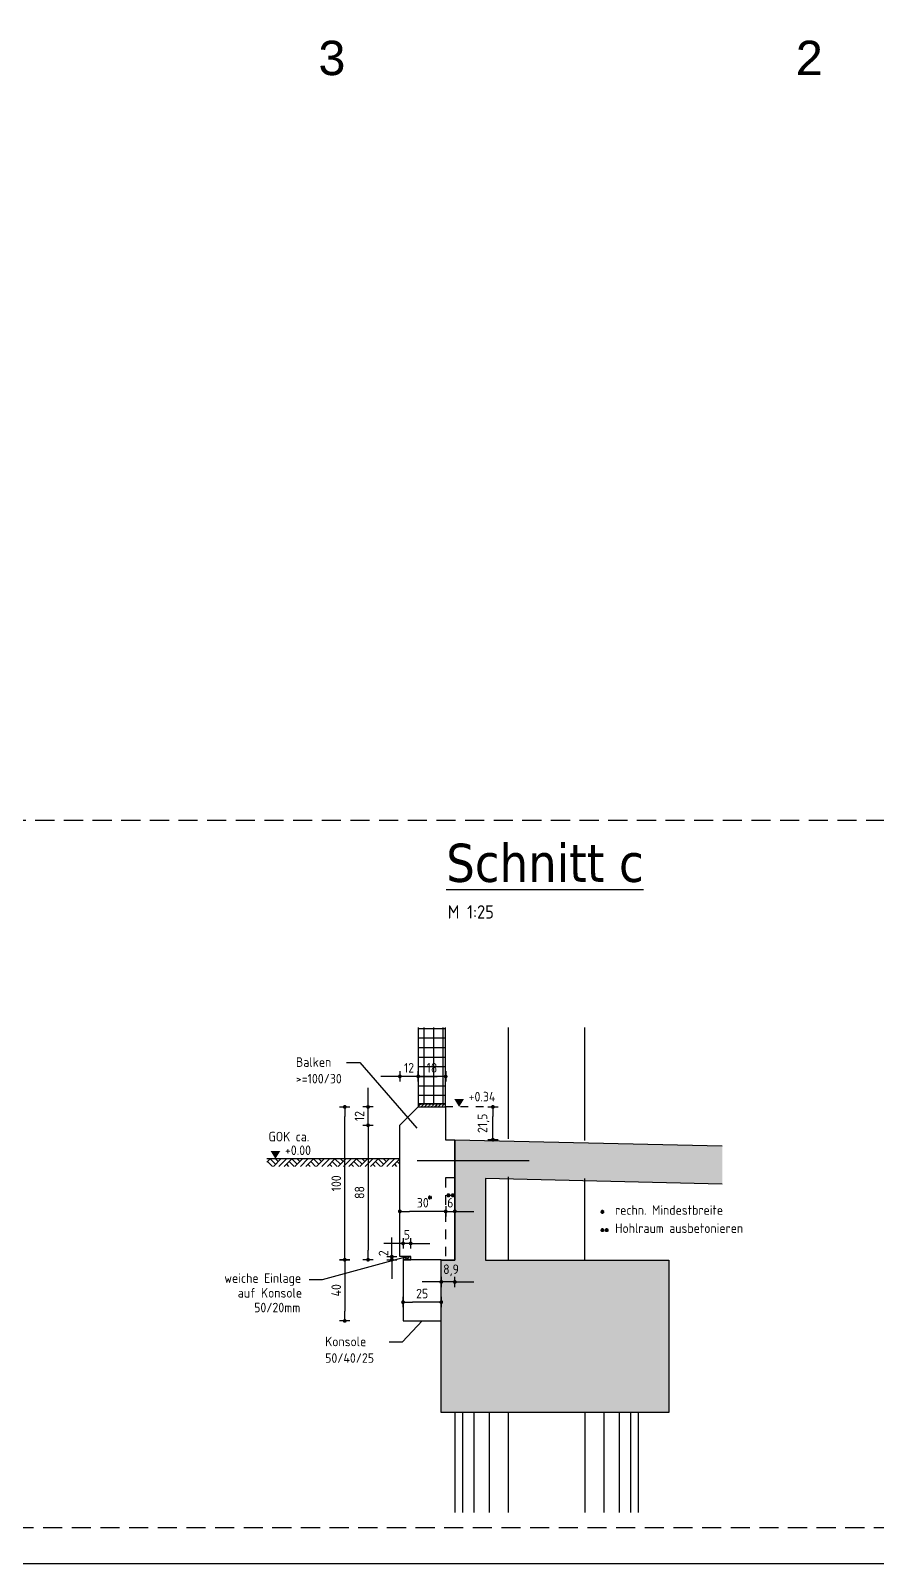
# Model space of a CAD drawing. Extents: x -17 to 300, y 24 to 138.
# Drawn here: x 249.75 to 260.82, y 96.59 to 116.65 of the extents above; entities that cross this region are included whole.
import ezdxf
from ezdxf.enums import TextEntityAlignment as Align

# ---------------------------------------------------------------- set-up
doc = ezdxf.new("R2010")
doc.units = 0
doc.header["$LTSCALE"] = 0.5
doc.header["$MEASUREMENT"] = 0
doc.header["$PDMODE"] = 2
for name, pattern in [('AUSGEZOGEN', [1000.01, 1000, 0.01]), ('DOT', [0.175, 0.05, -0.125]), ('HIDDEN', [0.375, 0.25, -0.125]), ('STRICHLINIE', [0.75, 0.5, -0.25])]:
    doc.linetypes.add(name, pattern=pattern)
doc.layers.get('Defpoints').update_dxf_attribs({"linetype": 'CONTINUOUS'})
for name, color, linetype in [('ACHSEN', 7, 'CONTINUOUS'), ('BET-SCHN', 6, 'CONTINUOUS'), ('BETON', 7, 'CONTINUOUS'), ('DETAIL', 7, 'CONTINUOUS'), ('FASSADE', 115, 'CONTINUOUS'), ('koten', 7, 'CONTINUOUS'), ('Magerbeton', 9, 'CONTINUOUS'), ('MASSE', 7, 'CONTINUOUS'), ('SCHRAFF', 7, 'CONTINUOUS'), ('TEXT', 7, 'CONTINUOUS'), ('VERDECKT', 7, 'CONTINUOUS')]:
    doc.layers.add(name, color=color, linetype=linetype)
doc.layers.add('ANSICHTSFENSTER', color=7, linetype='CONTINUOUS', plot=False)
doc.styles.add('HELV', font='tahoma.ttf')
doc.styles.add('mono', font='monos.ttf')
doc.styles.add('TXT', font='isocp.shx')
doc.dimstyles.new('DOT_I', dxfattribs={"dimscale": 0.5, "dimtxt": 0.25, "dimasz": 0.25, "dimexe": 0.1, "dimexo": 0.3, "dimgap": 0.1, "dimtad": 1, "dimdec": 3, "dimzin": 3, "dimtxsty": 'TXT', "dimblk": 'DOT', "dimblk1": 'DOT', "dimblk2": 'DOT', "dimsah": 1, "dimcen": 0.1, "dimse1": 1, "dimse2": 1, "dimazin": 0, "dimtfac": 1, "dimtdec": 4, "dimtix": 1, "dimtmove": 2, "dimatfit": 3, "dimldrblk": 'DOT', "dimfxl": 0, "dimtvp": 1, "dimtolj": 1, "dimtzin": 0, "dimarcsym": 0})

# ---------------------------------------------------------------- blocks, each defined once
blk = doc.blocks.new('DOT')
at = {"layer": 'MASSE', "color": 7, "linetype": 'Continuous'}
for p, q in [((0, 0), (-1, 0)), ((0, 0.54), (0, -0.54))]:
    blk.add_line(p, q, dxfattribs=at)
at = {"layer": 'MASSE', "color": 7, "linetype": 'Continuous', "const_width": 0.2}
blk.add_lwpolyline([(-0.1, 0, 1), (0.1, 0, 1)], format="xyb", close=True, dxfattribs=at)
blk = doc.blocks.new('*D271')
at = {"layer": 'Defpoints', "color": 0, "linetype": 'AUSGEZOGEN', "transparency": 16777216}
for p in [(254.578, 101.2), (254.578, 101.2), (255.178, 101.2)]:
    blk.add_point(p, dxfattribs=at)
at = {"layer": 'MASSE', "color": 0, "linetype": 'AUSGEZOGEN', "lineweight": -2, "transparency": 16777216}
blk.add_line((255.053, 101.2), (254.703, 101.2), dxfattribs=at)
at = {"layer": 'MASSE', "color": 0, "linetype": 'AUSGEZOGEN', "lineweight": -2, "transparency": 16777216, "xscale": 0.125, "yscale": 0.125, "zscale": 0.125, "rotation": 180}
blk.add_blockref('DOT', (254.578, 101.2), dxfattribs=at)
at = {"layer": 'MASSE', "color": 0, "linetype": 'AUSGEZOGEN', "lineweight": -2, "transparency": 16777216, "xscale": 0.125, "yscale": 0.125, "zscale": 0.125}
blk.add_blockref('DOT', (255.178, 101.2), dxfattribs=at)
at = {"layer": 'MASSE', "color": 0, "linetype": 'AUSGEZOGEN', "transparency": 16777216, "insert": (254.878, 101.313), "char_height": 0.125, "attachment_point": 5, "style": 'TXT'}
blk.add_mtext('\\A1;30', dxfattribs=at)
blk = doc.blocks.new('*D272')
at = {"layer": 'Defpoints', "color": 0, "linetype": 'AUSGEZOGEN', "transparency": 16777216}
for p in [(255.178, 101.2), (255.298, 101.2), (255.298, 101.2)]:
    blk.add_point(p, dxfattribs=at)
at = {"layer": 'MASSE', "color": 0, "linetype": 'AUSGEZOGEN', "lineweight": -2, "transparency": 16777216}
for p, q in [((255.053, 101.2), (254.928, 101.2)), ((255.178, 101.2), (255.298, 101.2)), ((255.423, 101.2), (255.548, 101.2))]:
    blk.add_line(p, q, dxfattribs=at)
at = {"layer": 'MASSE', "color": 0, "linetype": 'AUSGEZOGEN', "lineweight": -2, "transparency": 16777216, "xscale": 0.125, "yscale": 0.125, "zscale": 0.125}
blk.add_blockref('DOT', (255.178, 101.2), dxfattribs=at)
at = {"layer": 'MASSE', "color": 0, "linetype": 'AUSGEZOGEN', "lineweight": -2, "transparency": 16777216, "xscale": 0.125, "yscale": 0.125, "zscale": 0.125, "rotation": 180}
blk.add_blockref('DOT', (255.298, 101.2), dxfattribs=at)
at = {"layer": 'MASSE', "color": 0, "linetype": 'AUSGEZOGEN', "transparency": 16777216, "insert": (255.238, 101.313), "char_height": 0.125, "attachment_point": 5, "style": 'TXT'}
blk.add_mtext('\\A1;6', dxfattribs=at)
blk = doc.blocks.new('*D273')
at = {"layer": 'Defpoints', "color": 0, "linetype": 'AUSGEZOGEN', "transparency": 16777216}
for p in [(253.857, 100.567), (253.857, 99.767), (253.857, 99.767)]:
    blk.add_point(p, dxfattribs=at)
at = {"layer": 'MASSE', "color": 0, "linetype": 'AUSGEZOGEN', "lineweight": -2, "transparency": 16777216}
blk.add_line((253.857, 100.442), (253.857, 99.892), dxfattribs=at)
at = {"layer": 'MASSE', "color": 0, "linetype": 'AUSGEZOGEN', "lineweight": -2, "transparency": 16777216, "xscale": 0.125, "yscale": 0.125, "zscale": 0.125}
for p, rotation in [((253.857, 100.567), 90), ((253.857, 99.767), 270)]:
    blk.add_blockref('DOT', p, dxfattribs=dict(at, rotation=rotation))
at = {"layer": 'MASSE', "color": 0, "linetype": 'AUSGEZOGEN', "transparency": 16777216, "insert": (253.745, 100.167), "char_height": 0.125, "attachment_point": 5, "rotation": 90, "style": 'TXT'}
blk.add_mtext('\\A1;40', dxfattribs=at)
blk = doc.blocks.new('*D274')
at = {"layer": 'Defpoints', "color": 0, "linetype": 'AUSGEZOGEN', "transparency": 16777216}
for p in [(253.857, 102.567), (253.857, 102.567), (253.857, 100.567)]:
    blk.add_point(p, dxfattribs=at)
at = {"layer": 'MASSE', "color": 0, "linetype": 'AUSGEZOGEN', "lineweight": -2, "transparency": 16777216}
blk.add_line((253.857, 100.692), (253.857, 102.442), dxfattribs=at)
at = {"layer": 'MASSE', "color": 0, "linetype": 'AUSGEZOGEN', "lineweight": -2, "transparency": 16777216, "xscale": 0.125, "yscale": 0.125, "zscale": 0.125}
for p, rotation in [((253.857, 102.567), 90), ((253.857, 100.567), 270)]:
    blk.add_blockref('DOT', p, dxfattribs=dict(at, rotation=rotation))
at = {"layer": 'MASSE', "color": 0, "linetype": 'AUSGEZOGEN', "transparency": 16777216, "insert": (253.745, 101.567), "char_height": 0.125, "attachment_point": 5, "rotation": 90, "style": 'TXT'}
blk.add_mtext('\\A1;100', dxfattribs=at)
blk = doc.blocks.new('*D275')
at = {"layer": 'Defpoints', "color": 0, "linetype": 'AUSGEZOGEN', "transparency": 16777216}
for p in [(254.162, 102.327), (254.162, 100.567), (254.162, 100.567)]:
    blk.add_point(p, dxfattribs=at)
at = {"layer": 'MASSE', "color": 0, "linetype": 'AUSGEZOGEN', "lineweight": -2, "transparency": 16777216}
blk.add_line((254.162, 102.202), (254.162, 100.692), dxfattribs=at)
at = {"layer": 'MASSE', "color": 0, "linetype": 'AUSGEZOGEN', "lineweight": -2, "transparency": 16777216, "xscale": 0.125, "yscale": 0.125, "zscale": 0.125}
for p, rotation in [((254.162, 102.327), 90), ((254.162, 100.567), 270)]:
    blk.add_blockref('DOT', p, dxfattribs=dict(at, rotation=rotation))
at = {"layer": 'MASSE', "color": 0, "linetype": 'AUSGEZOGEN', "transparency": 16777216, "insert": (254.05, 101.447), "char_height": 0.125, "attachment_point": 5, "rotation": 90, "style": 'TXT'}
blk.add_mtext('\\A1;88', dxfattribs=at)
blk = doc.blocks.new('*D276')
at = {"layer": 'Defpoints', "color": 0, "linetype": 'AUSGEZOGEN', "transparency": 16777216}
for p in [(254.162, 102.567), (254.162, 102.567), (254.162, 102.327)]:
    blk.add_point(p, dxfattribs=at)
at = {"layer": 'MASSE', "color": 0, "linetype": 'AUSGEZOGEN', "lineweight": -2, "transparency": 16777216}
for p, q in [((254.162, 102.692), (254.162, 102.817)), ((254.162, 102.327), (254.162, 102.567)), ((254.162, 102.202), (254.162, 102.077))]:
    blk.add_line(p, q, dxfattribs=at)
at = {"layer": 'MASSE', "color": 0, "linetype": 'AUSGEZOGEN', "lineweight": -2, "transparency": 16777216, "xscale": 0.125, "yscale": 0.125, "zscale": 0.125}
for p, rotation in [((254.162, 102.567), 270), ((254.162, 102.327), 90)]:
    blk.add_blockref('DOT', p, dxfattribs=dict(at, rotation=rotation))
at = {"layer": 'MASSE', "color": 0, "linetype": 'AUSGEZOGEN', "transparency": 16777216, "insert": (254.05, 102.447), "char_height": 0.125, "attachment_point": 5, "rotation": 90, "style": 'TXT'}
blk.add_mtext('\\A1;12', dxfattribs=at)
blk = doc.blocks.new('*D277')
at = {"layer": 'Defpoints', "color": 0, "linetype": 'AUSGEZOGEN', "transparency": 16777216}
for p in [(254.578, 102.966), (254.578, 102.966), (254.818, 102.966)]:
    blk.add_point(p, dxfattribs=at)
at = {"layer": 'MASSE', "color": 0, "linetype": 'AUSGEZOGEN', "lineweight": -2, "transparency": 16777216}
for p, q in [((254.453, 102.966), (254.328, 102.966)), ((254.818, 102.966), (254.578, 102.966)), ((254.943, 102.966), (255.068, 102.966))]:
    blk.add_line(p, q, dxfattribs=at)
at = {"layer": 'MASSE', "color": 0, "linetype": 'AUSGEZOGEN', "lineweight": -2, "transparency": 16777216, "xscale": 0.125, "yscale": 0.125, "zscale": 0.125}
blk.add_blockref('DOT', (254.578, 102.966), dxfattribs=at)
at = {"layer": 'MASSE', "color": 0, "linetype": 'AUSGEZOGEN', "lineweight": -2, "transparency": 16777216, "xscale": 0.125, "yscale": 0.125, "zscale": 0.125, "rotation": 180}
blk.add_blockref('DOT', (254.818, 102.966), dxfattribs=at)
at = {"layer": 'MASSE', "color": 0, "linetype": 'AUSGEZOGEN', "transparency": 16777216, "insert": (254.698, 103.079), "char_height": 0.125, "attachment_point": 5, "style": 'TXT'}
blk.add_mtext('\\A1;12', dxfattribs=at)
blk = doc.blocks.new('*D278')
at = {"layer": 'Defpoints', "color": 0, "linetype": 'AUSGEZOGEN', "transparency": 16777216}
for p in [(254.818, 102.966), (255.178, 102.966), (255.178, 102.966)]:
    blk.add_point(p, dxfattribs=at)
at = {"layer": 'MASSE', "color": 0, "linetype": 'AUSGEZOGEN', "lineweight": -2, "transparency": 16777216}
blk.add_line((254.943, 102.966), (255.053, 102.966), dxfattribs=at)
at = {"layer": 'MASSE', "color": 0, "linetype": 'AUSGEZOGEN', "lineweight": -2, "transparency": 16777216, "xscale": 0.125, "yscale": 0.125, "zscale": 0.125, "rotation": 180}
blk.add_blockref('DOT', (254.818, 102.966), dxfattribs=at)
at = {"layer": 'MASSE', "color": 0, "linetype": 'AUSGEZOGEN', "lineweight": -2, "transparency": 16777216, "xscale": 0.125, "yscale": 0.125, "zscale": 0.125}
blk.add_blockref('DOT', (255.178, 102.966), dxfattribs=at)
at = {"layer": 'MASSE', "color": 0, "linetype": 'AUSGEZOGEN', "transparency": 16777216, "insert": (254.998, 103.079), "char_height": 0.125, "attachment_point": 5, "style": 'TXT'}
blk.add_mtext('\\A1;18', dxfattribs=at)
blk = doc.blocks.new('*D210')
at = {"layer": 'Defpoints', "color": 0, "linetype": 'AUSGEZOGEN', "transparency": 16777216}
for p in [(255.796, 102.567), (255.796, 102.567), (255.796, 102.138)]:
    blk.add_point(p, dxfattribs=at)
at = {"layer": 'MASSE', "color": 0, "linetype": 'AUSGEZOGEN', "lineweight": -2, "transparency": 16777216}
blk.add_line((255.796, 102.263), (255.796, 102.442), dxfattribs=at)
at = {"layer": 'MASSE', "color": 0, "linetype": 'AUSGEZOGEN', "lineweight": -2, "transparency": 16777216, "xscale": 0.125, "yscale": 0.125, "zscale": 0.125}
for p, rotation in [((255.796, 102.567), 90), ((255.796, 102.138), 270)]:
    blk.add_blockref('DOT', p, dxfattribs=dict(at, rotation=rotation))
at = {"layer": 'MASSE', "color": 0, "linetype": 'AUSGEZOGEN', "transparency": 16777216, "insert": (255.674, 102.352), "char_height": 0.125, "attachment_point": 5, "rotation": 90, "style": 'TXT'}
blk.add_mtext('\\A1;21,5', dxfattribs=at)
blk = doc.blocks.new('okrd_o')
at = {"layer": 'koten', "color": 7, "linetype": 'Continuous'}
blk.add_solid([(-0.125, 0.202), (0.125, 0.202), (0, 0)], dxfattribs=at)
at = {"layer": 'koten', "style": 'TXT'}
blk.add_attdef('OKRD', (0.25, 0.1), '', height=0.25, dxfattribs=at)
blk = doc.blocks.new('*D172')
at = {"layer": 'Defpoints', "color": 0, "linetype": 'AUSGEZOGEN', "transparency": 16777216}
for p in [(254.62, 100.012), (254.62, 100.012), (255.12, 100.012)]:
    blk.add_point(p, dxfattribs=at)
at = {"layer": 'MASSE', "color": 0, "linetype": 'AUSGEZOGEN', "lineweight": -2, "transparency": 16777216}
blk.add_line((254.995, 100.012), (254.745, 100.012), dxfattribs=at)
at = {"layer": 'MASSE', "color": 0, "linetype": 'AUSGEZOGEN', "lineweight": -2, "transparency": 16777216, "xscale": 0.125, "yscale": 0.125, "zscale": 0.125, "rotation": 180}
blk.add_blockref('DOT', (254.62, 100.012), dxfattribs=at)
at = {"layer": 'MASSE', "color": 0, "linetype": 'AUSGEZOGEN', "lineweight": -2, "transparency": 16777216, "xscale": 0.125, "yscale": 0.125, "zscale": 0.125}
blk.add_blockref('DOT', (255.12, 100.012), dxfattribs=at)
at = {"layer": 'MASSE', "color": 0, "linetype": 'AUSGEZOGEN', "transparency": 16777216, "insert": (254.87, 100.124), "char_height": 0.125, "attachment_point": 5, "style": 'TXT'}
blk.add_mtext('\\A1;25', dxfattribs=at)
blk = doc.blocks.new('*D173')
at = {"layer": 'Defpoints', "color": 0, "linetype": 'AUSGEZOGEN', "transparency": 16777216}
for p in [(255.12, 100.277), (255.12, 100.277), (255.298, 100.277)]:
    blk.add_point(p, dxfattribs=at)
at = {"layer": 'MASSE', "color": 0, "linetype": 'AUSGEZOGEN', "lineweight": -2, "transparency": 16777216}
for p, q in [((254.995, 100.277), (254.87, 100.277)), ((255.298, 100.277), (255.12, 100.277)), ((255.423, 100.277), (255.548, 100.277))]:
    blk.add_line(p, q, dxfattribs=at)
at = {"layer": 'MASSE', "color": 0, "linetype": 'AUSGEZOGEN', "lineweight": -2, "transparency": 16777216, "xscale": 0.125, "yscale": 0.125, "zscale": 0.125}
blk.add_blockref('DOT', (255.12, 100.277), dxfattribs=at)
at = {"layer": 'MASSE', "color": 0, "linetype": 'AUSGEZOGEN', "lineweight": -2, "transparency": 16777216, "xscale": 0.125, "yscale": 0.125, "zscale": 0.125, "rotation": 180}
blk.add_blockref('DOT', (255.298, 100.277), dxfattribs=at)
at = {"layer": 'MASSE', "color": 0, "linetype": 'AUSGEZOGEN', "transparency": 16777216, "insert": (255.248, 100.428), "char_height": 0.125, "attachment_point": 5, "style": 'TXT'}
blk.add_mtext('\\A1;8,9', dxfattribs=at)
blk = doc.blocks.new('*D222')
at = {"layer": 'Defpoints', "color": 0, "linetype": 'AUSGEZOGEN', "transparency": 16777216}
for p in [(254.62, 100.781), (254.62, 100.781), (254.72, 100.781)]:
    blk.add_point(p, dxfattribs=at)
at = {"layer": 'MASSE', "color": 0, "linetype": 'AUSGEZOGEN', "lineweight": -2, "transparency": 16777216}
for p, q in [((254.495, 100.781), (254.37, 100.781)), ((254.72, 100.781), (254.62, 100.781)), ((254.845, 100.781), (254.97, 100.781))]:
    blk.add_line(p, q, dxfattribs=at)
at = {"layer": 'MASSE', "color": 0, "linetype": 'AUSGEZOGEN', "lineweight": -2, "transparency": 16777216, "xscale": 0.125, "yscale": 0.125, "zscale": 0.125}
blk.add_blockref('DOT', (254.62, 100.781), dxfattribs=at)
at = {"layer": 'MASSE', "color": 0, "linetype": 'AUSGEZOGEN', "lineweight": -2, "transparency": 16777216, "xscale": 0.125, "yscale": 0.125, "zscale": 0.125, "rotation": 180}
blk.add_blockref('DOT', (254.72, 100.781), dxfattribs=at)
at = {"layer": 'MASSE', "color": 0, "linetype": 'AUSGEZOGEN', "transparency": 16777216, "insert": (254.67, 100.894), "char_height": 0.125, "attachment_point": 5, "style": 'TXT'}
blk.add_mtext('\\A1;5', dxfattribs=at)
blk = doc.blocks.new('*D223')
at = {"layer": 'Defpoints', "color": 0, "linetype": 'AUSGEZOGEN', "transparency": 16777216}
for p in [(254.473, 100.607), (254.473, 100.567), (254.473, 100.567)]:
    blk.add_point(p, dxfattribs=at)
at = {"layer": 'MASSE', "color": 0, "linetype": 'AUSGEZOGEN', "lineweight": -2, "transparency": 16777216}
for p, q in [((254.473, 100.732), (254.473, 100.857)), ((254.473, 100.607), (254.473, 100.567)), ((254.473, 100.442), (254.473, 100.317))]:
    blk.add_line(p, q, dxfattribs=at)
at = {"layer": 'MASSE', "color": 0, "linetype": 'AUSGEZOGEN', "lineweight": -2, "transparency": 16777216, "xscale": 0.125, "yscale": 0.125, "zscale": 0.125}
for p, rotation in [((254.473, 100.607), 270), ((254.473, 100.567), 90)]:
    blk.add_blockref('DOT', p, dxfattribs=dict(at, rotation=rotation))
at = {"layer": 'MASSE', "color": 0, "linetype": 'AUSGEZOGEN', "transparency": 16777216, "insert": (254.364, 100.652), "char_height": 0.125, "attachment_point": 5, "rotation": 90, "style": 'TXT'}
blk.add_mtext('\\A1;2', dxfattribs=at)
blk = doc.blocks.new('Stern')
at = {"layer": 'MASSE', "color": 7, "linetype": 'AUSGEZOGEN'}
for p, q in [((-0.025, 0), (0.025, 0)), ((0.018, -0.018), (-0.018, 0.018)), ((-0.018, -0.018), (0.018, 0.018)), ((0, -0.025), (0, 0.025))]:
    blk.add_line(p, q, dxfattribs=at)
blk = doc.blocks.new('2Stern')
at = {"layer": 'MASSE', "color": 7, "linetype": 'AUSGEZOGEN'}
for p in [(0, 0), (0.056, 0)]:
    blk.add_blockref('Stern', p, dxfattribs=at)

msp = doc.modelspace()

# ---------------------------------------------------------------- hatches: boundary and pattern name
at = {"layer": 'MASSE', "linetype": 'AUSGEZOGEN'}
h = msp.add_hatch(dxfattribs=at)
h.set_pattern_fill('ANSI37', color=8, angle=45, style=0, double=1)
h.set_pattern_definition([(90, (-246.22862, 9.34438), (-0.125, 0), []), (180, (-246.22862, 9.34438), (-1e-17, -0.125), [])])
h.paths.add_polyline_path([(255.1777, 103.6085), (254.8177, 103.6085), (254.8177, 102.6075), (255.1777, 102.6075)])
at = {"layer": 'MASSE', "linetype": 'AUSGEZOGEN', "transparency": 33554687}
msp.add_hatch(color=11, dxfattribs=at).paths.add_polyline_path([(258.7978, 101.557), (255.697, 101.6283), (255.6977, 100.5595), (258.0977, 100.5595), (258.0977, 98.5675), (255.1202, 98.5675), (255.1202, 100.5595), (255.2977, 100.5595), (255.2978, 102.1375), (258.7978, 102.057)])
at = {"layer": 'TEXT', "linetype": 'AUSGEZOGEN'}
h = msp.add_hatch(dxfattribs=at)
h.set_pattern_fill('ANSI36', color=9, scale=0.25, style=0, double=1)
h.set_pattern_definition([(45, (10.328644, 68.491837), (0.016572815, 0.060766989), [0.078125, -0.015625, 0, -0.015625])])
h.paths.add_polyline_path([(254.8177, 102.5675), (255.1777, 102.5675), (255.1777, 102.6075), (254.8177, 102.6075)])

# ---------------------------------------------------------------- linework, layer by layer
at = {"layer": 'ANSICHTSFENSTER', "color": 2, "linetype": 'AUSGEZOGEN'}
msp.add_lwpolyline([(231.6266, 96.5937), (300.2766, 96.5937), (300.2766, 138.1437), (231.6266, 138.1437)], close=True, dxfattribs=at)
at = {"layer": 'BET-SCHN', "color": 8}
msp.add_lwpolyline([(258.7977, 101.557), (255.6977, 101.6283), (255.6977, 100.5595), (258.0977, 100.5595), (258.0977, 98.5675), (255.1202, 98.5675), (255.1202, 100.5595), (255.2977, 100.5595), (255.2977, 102.1375), (258.7977, 102.057)], dxfattribs=at)
at = {"layer": 'BETON', "color": 9, "linetype": 'AUSGEZOGEN'}
for p, q in [((255.2977, 98.5675), (255.2977, 97.2592)), ((255.3977, 98.5675), (255.3977, 97.2592)), ((255.5477, 98.5675), (255.5477, 97.2592)), ((255.7477, 98.5675), (255.7477, 97.2592)), ((255.9977, 98.5675), (255.9977, 97.2592)), ((256.9977, 98.5675), (256.9977, 97.2592)), ((257.2477, 98.5675), (257.2477, 97.2592)), ((257.4477, 98.5675), (257.4477, 97.2592)), ((257.5977, 98.5675), (257.5977, 97.2592)), ((257.6977, 98.5675), (257.6977, 97.2592))]:
    msp.add_line(p, q, dxfattribs=at)
for points in [[(255.9977, 103.6085), (255.9977, 102.1514)], [(256.9977, 102.1284), (256.9977, 103.6085)], [(255.9977, 101.6514), (255.9977, 100.5675)], [(256.9977, 100.5675), (256.9977, 101.6284)]]:
    msp.add_lwpolyline(points, dxfattribs=at)
at = {"layer": 'BETON', "color": 6, "linetype": 'AUSGEZOGEN'}
for points in [[(255.177, 102.1375), (255.297, 102.1375), (255.2977, 100.5595), (255.1202, 100.5595), (255.1202, 100.5675), (254.7202, 100.5675), (254.7202, 100.6075), (254.5777, 100.6075), (254.5777, 102.3275), (254.8177, 102.5675), (255.1777, 102.5675)], [(254.6202, 99.7675), (255.1202, 99.7675), (255.1202, 100.5675), (254.6202, 100.5675)]]:
    msp.add_lwpolyline(points, close=True, dxfattribs=at)
at = {"layer": 'DETAIL', "color": 102, "linetype": 'STRICHLINIE'}
msp.add_lwpolyline([(232.5562, 97.059), (232.5562, 106.318), (280.1588, 106.318), (280.1588, 97.059)], close=True, dxfattribs=at)
at = {"layer": 'FASSADE'}
for p, q in [((254.6202, 100.6075), (254.7202, 100.5675)), ((254.7202, 100.6075), (254.6202, 100.5675))]:
    msp.add_line(p, q, dxfattribs=at)
msp.add_lwpolyline([(254.6202, 100.5675), (254.7202, 100.5675), (254.7202, 100.6075), (254.6202, 100.6075)], close=True, dxfattribs=at)
at = {"layer": 'Magerbeton', "linetype": 'AUSGEZOGEN'}
msp.add_lwpolyline([(254.8177, 102.5675), (255.1777, 102.5675), (255.1777, 102.6075), (254.8177, 102.6075)], close=True, dxfattribs=at)
at = {"layer": 'MASSE', "color": 9, "linetype": 'DOT'}
msp.add_line((255.6733, 102.5675), (255.1777, 102.5675), dxfattribs=at)
at = {"layer": 'MASSE', "color": 7, "linetype": 'AUSGEZOGEN'}
msp.add_line((256.2711, 101.8614), (254.8052, 101.8614), dxfattribs=at)
msp.add_lwpolyline([(254.8177, 103.6085), (254.8177, 102.6075), (255.1777, 102.6075), (255.1777, 103.6085)], dxfattribs=at)
at = {"layer": 'SCHRAFF', "color": 9, "linetype": 'AUSGEZOGEN'}
for p, q in [((252.8806, 101.8875), (252.8364, 101.8433)), ((252.8453, 101.8521), (252.9099, 101.7875)), ((252.8806, 101.8875), (252.9513, 101.8168)), ((253.022, 101.8875), (252.922, 101.7875)), ((252.9513, 101.8875), (252.9867, 101.8521)), ((253.0928, 101.8875), (252.9928, 101.7875)), ((253.1635, 101.8875), (253.0635, 101.7875)), ((253.0928, 101.8168), (253.122, 101.7875)), ((253.1281, 101.8521), (253.1928, 101.7875)), ((253.1635, 101.8875), (253.2342, 101.8168)), ((253.3049, 101.8875), (253.2049, 101.7875)), ((253.2342, 101.8875), (253.2695, 101.8521)), ((253.3756, 101.8875), (253.2756, 101.7875)), ((253.4463, 101.8875), (253.3463, 101.7875)), ((253.3756, 101.8168), (253.4049, 101.7875)), ((253.411, 101.8521), (253.4756, 101.7875)), ((253.4463, 101.8875), (253.517, 101.8168)), ((253.5877, 101.8875), (253.4877, 101.7875)), ((253.517, 101.8875), (253.5524, 101.8521)), ((253.6584, 101.8875), (253.5584, 101.7875)), ((253.7291, 101.8875), (253.6291, 101.7875)), ((253.6584, 101.8168), (253.6877, 101.7875)), ((253.6938, 101.8521), (253.7584, 101.7875)), ((253.7291, 101.8875), (253.7999, 101.8168)), ((253.8706, 101.8875), (253.7706, 101.7875)), ((253.7999, 101.8875), (253.8352, 101.8521)), ((253.9413, 101.8875), (253.8413, 101.7875)), ((254.012, 101.8875), (253.912, 101.7875)), ((253.9413, 101.8168), (253.9706, 101.7875)), ((253.9766, 101.8521), (254.0413, 101.7875)), ((254.012, 101.8875), (254.0827, 101.8168)), ((254.1534, 101.8875), (254.0534, 101.7875)), ((254.0827, 101.8875), (254.1181, 101.8521)), ((254.2241, 101.8875), (254.1241, 101.7875)), ((254.2948, 101.8875), (254.1948, 101.7875)), ((254.2241, 101.8168), (254.2534, 101.7875)), ((254.2595, 101.8521), (254.3241, 101.7875)), ((254.2948, 101.8875), (254.3655, 101.8168)), ((254.4363, 101.8875), (254.3363, 101.7875)), ((254.3655, 101.8875), (254.4009, 101.8521)), ((254.507, 101.8875), (254.407, 101.7875)), ((254.5777, 101.8875), (254.4777, 101.7875)), ((254.507, 101.8168), (254.5363, 101.7875)), ((254.5423, 101.8521), (254.5777, 101.8168))]:
    msp.add_line(p, q, dxfattribs=at)
at = {"layer": 'TEXT', "color": 7, "linetype": 'AUSGEZOGEN'}
msp.add_line((254.5777, 101.8875), (252.8364, 101.8875), dxfattribs=at)
for points in [[(253.8813, 103.1497), (254.0562, 103.1497), (254.7983, 102.2868)], [(253.3923, 100.3084), (253.5672, 100.3084), (254.6702, 100.6075)], [(254.4399, 99.4932), (254.6148, 99.4932), (254.869, 99.7675)]]:
    msp.add_lwpolyline(points, dxfattribs=at)
at = {"layer": 'VERDECKT', "color": 7, "linetype": 'HIDDEN'}
msp.add_lwpolyline([(255.297, 101.6375), (255.177, 101.6374), (255.177, 100.5595)], dxfattribs=at)

# ---------------------------------------------------------------- block references
at = {"layer": 'koten', "color": 7, "linetype": 'AUSGEZOGEN'}
ref = msp.add_blockref('okrd_o', (255.354, 102.5675), dxfattribs=dict(at, xscale=0.5, yscale=0.5, zscale=0.5))
ref.add_attrib('OKRD', '+0.34', (255.479, 102.6392), dxfattribs={"height": 0.125, "style": 'TXT'})
at = {"layer": 'koten', "color": 7, "linetype": 'AUSGEZOGEN', "xscale": 0.5, "yscale": 0.5, "zscale": 0.5}
msp.add_blockref('okrd_o', (252.9494, 101.8875), dxfattribs=at).add_auto_attribs({'OKRD': '+0.00'})
at = {"layer": 'MASSE', "color": 7, "linetype": 'AUSGEZOGEN'}
for name, p in [('Stern', (254.9723, 101.3808)), ('2Stern', (255.2154, 101.4101)), ('Stern', (257.2294, 101.193)), ('2Stern', (257.2294, 100.9555))]:
    msp.add_blockref(name, p, dxfattribs=at)

# ---------------------------------------------------------------- texts
at = {"layer": 'ACHSEN', "color": 6, "style": 'mono'}
for s, p in [('3', (253.6873, 116.2951)), ('2', (259.9373, 116.2951))]:
    msp.add_text(s, height=0.45, dxfattribs=at).set_placement(p, align=Align.MIDDLE_CENTER)
at = {"layer": 'koten', "color": 7, "linetype": 'AUSGEZOGEN', "style": 'TXT'}
msp.add_text('GOK ca.', height=0.125, dxfattribs=at).set_placement((252.8584, 102.1158))
at = {"layer": 'TEXT', "color": 6, "linetype": 'AUSGEZOGEN', "style": 'HELV'}
msp.add_text('%%USchnitt c', height=0.5, dxfattribs=at).set_placement((255.1849, 105.5118))
at = {"layer": 'TEXT', "color": 1, "linetype": 'AUSGEZOGEN', "style": 'TXT'}
msp.add_text('M 1:25', height=0.175, dxfattribs=at).set_placement((255.2044, 105.0315))
at = {"layer": 'TEXT', "color": 7, "linetype": 'AUSGEZOGEN', "style": 'TXT'}
for s, p in [('Balken', (253.2181, 103.0912)), ('>=100/30', (253.2181, 102.8743)), ('rechn. Mindestbreite', (257.3949, 101.1549)), ('Hohlraum ausbetonieren', (257.3949, 100.9174)), ('weiche Einlage', (252.2806, 100.2638)), ('auf Konsole', (252.4561, 100.0713)), ('50/20mm', (252.6709, 99.8789)), ('Konsole', (253.6003, 99.4348)), ('50/40/25', (253.6003, 99.2179))]:
    msp.add_text(s, height=0.125, dxfattribs=at).set_placement(p)

# ---------------------------------------------------------------- dimensions: what is measured, and where the dimension line sits
at = {"layer": 'MASSE', "color": 7, "linetype": 'AUSGEZOGEN'}
for base, p1, p2, picture, middle in [((254.5777, 102.9662), (254.8177, 102.9662), (254.5777, 102.9662), '*D277', (254.6977, 103.0788)), ((255.1777, 102.9662), (254.8177, 102.9662), (255.1777, 102.9662), '*D278', (254.9977, 103.0787)), ((254.5777, 101.2003), (255.1777, 101.2003), (254.5777, 101.2003), '*D271', (254.8777, 101.3128)), ((255.2977, 101.2003), (255.1777, 101.2003), (255.2977, 101.2003), '*D272', (255.2377, 101.3128)), ((254.6202, 100.7811), (254.7202, 100.7811), (254.6202, 100.7811), '*D222', (254.6702, 100.8936)), ((254.6202, 100.0118), (255.1202, 100.0118), (254.6202, 100.0118), '*D172', (254.8702, 100.1243))]:
    dim = msp.add_linear_dim(base=base, p1=p1, p2=p2, dimstyle='DOT_I', override={"dimdec": 0, "dimlfac": 50}, dxfattribs=at)
    dim.commit()
    dim.dimension.update_dxf_attribs({"geometry": picture, "text_midpoint": middle})
for base, p1, p2, override, picture, middle in [((254.1624, 102.5675), (254.1624, 102.3275), (254.1624, 102.5675), {"dimdec": 0, "dimlfac": 50}, '*D276', (254.0499, 102.4475)), ((253.8572, 102.5675), (253.8572, 100.5675), (253.8572, 102.5675), {"dimdec": 0, "dimlfac": 50}, '*D274', (253.7447, 101.5675)), ((255.7962, 102.5675), (255.7962, 102.1375), (255.7962, 102.5675), {"dimdec": 1, "dimlfac": 50}, '*D210', (255.6743, 102.3525)), ((254.1624, 100.5675), (254.1624, 102.3275), (254.1624, 100.5675), {"dimdec": 0, "dimlfac": 50}, '*D275', (254.0499, 101.4475)), ((253.8572, 99.7675), (253.8572, 100.5675), (253.8572, 99.7675), {"dimdec": 0, "dimlfac": 50}, '*D273', (253.7447, 100.1675))]:
    dim = msp.add_linear_dim(base=base, p1=p1, p2=p2, angle=90, dimstyle='DOT_I', override=override, dxfattribs=at)
    dim.commit()
    dim.dimension.update_dxf_attribs({"geometry": picture, "text_midpoint": middle})
dim = msp.add_linear_dim(base=(254.4727, 100.5675), p1=(254.4727, 100.6075), p2=(254.4727, 100.5675), angle=90, dimstyle='DOT_I', override={"dimdec": 0, "dimlfac": 50}, dxfattribs=at)
dim.commit()
dim.dimension.update_dxf_attribs({"geometry": '*D223', "text_midpoint": (254.3636, 100.6524), "dimtype": 160})
dim = msp.add_linear_dim(base=(255.1202, 100.2768), p1=(255.2977, 100.2768), p2=(255.1202, 100.2768), dimstyle='DOT_I', override={"dimdec": 1, "dimlfac": 50}, dxfattribs=at)
dim.commit()
dim.dimension.update_dxf_attribs({"geometry": '*D173', "text_midpoint": (255.2476, 100.4278), "dimtype": 160})

doc.saveas('drawing.dxf')
